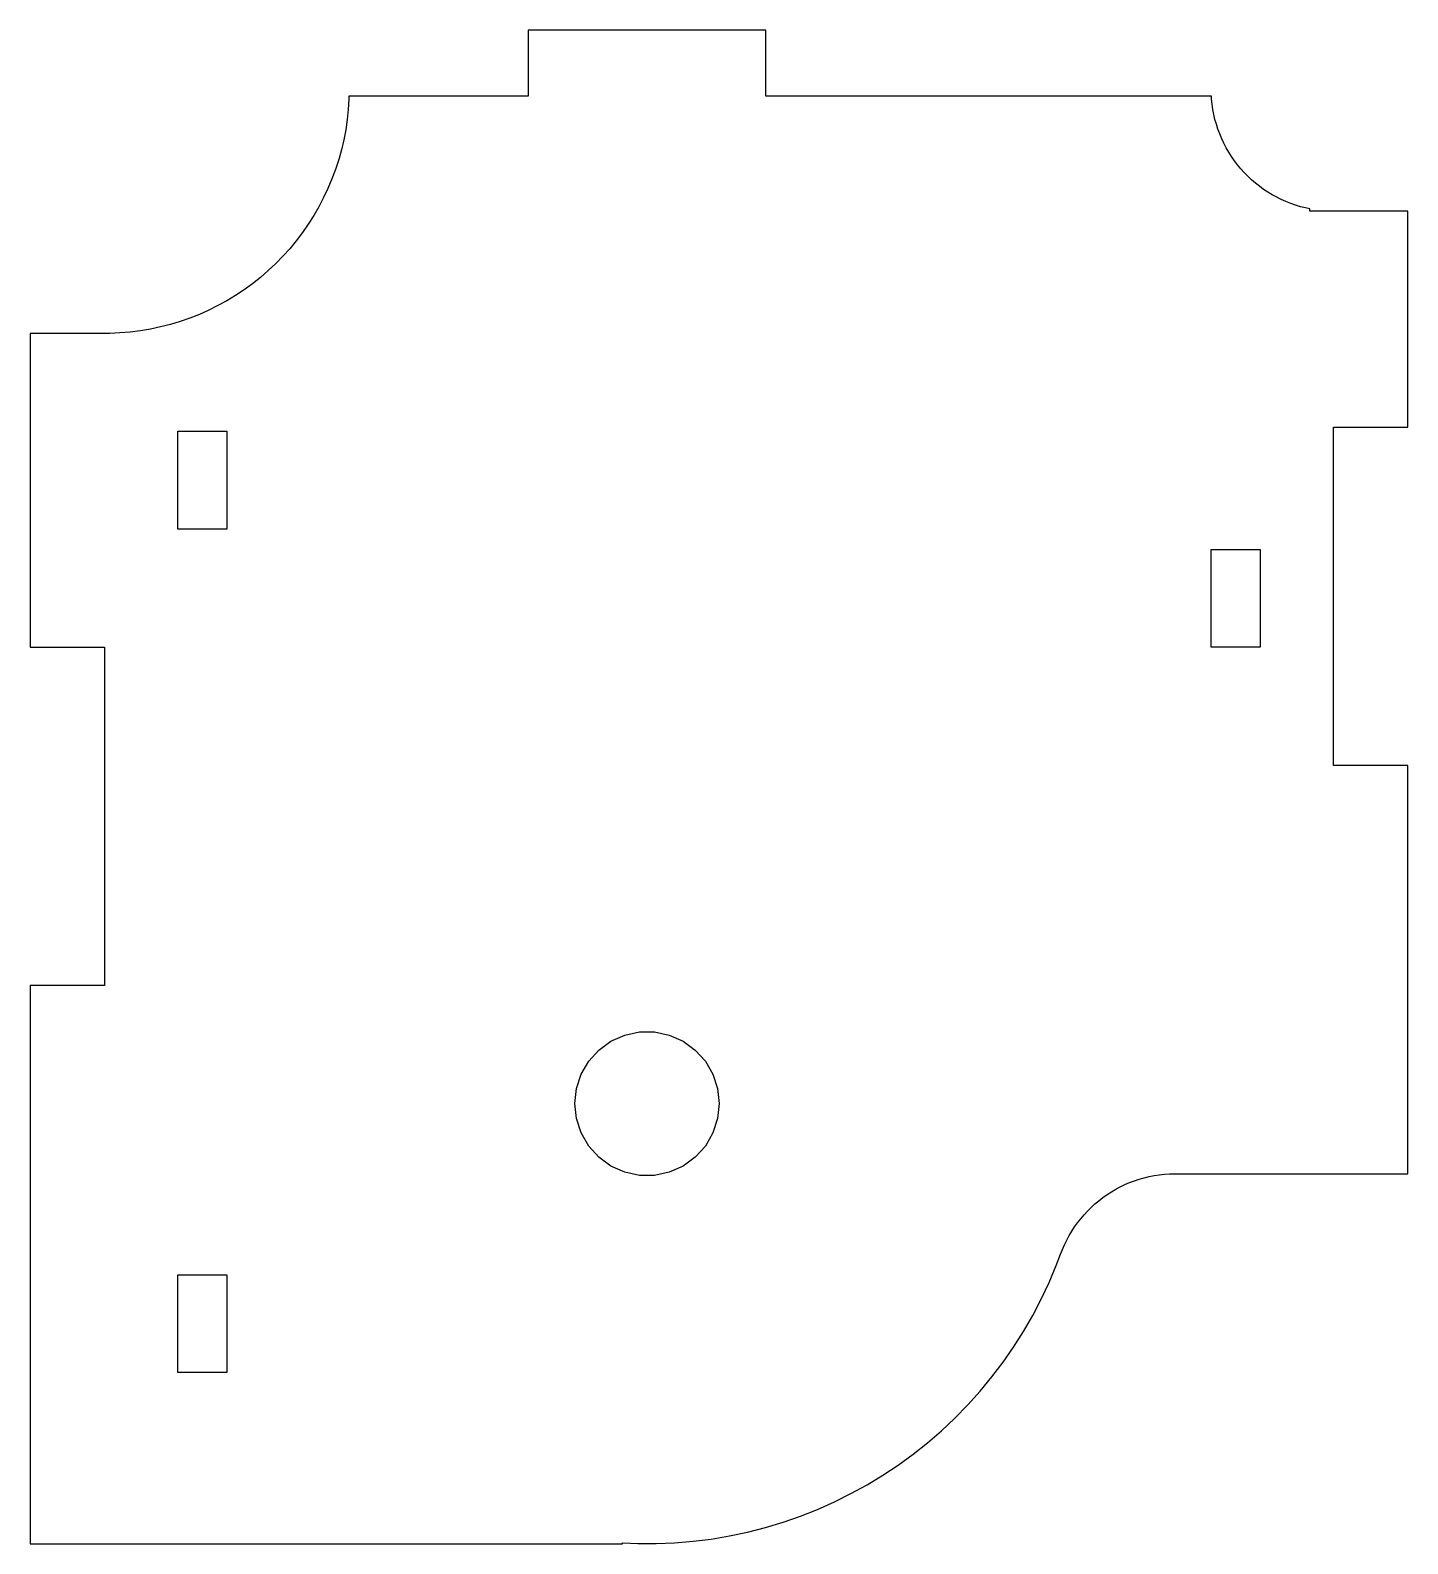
# Model space of a CAD drawing. Header units: metres. Extents: x -22.1 to 34.2, y -18 to 43.9.
import ezdxf

# ---------------------------------------------------------------- set-up
doc = ezdxf.new("R2010")
doc.units = ezdxf.units.M

msp = doc.modelspace()

# ---------------------------------------------------------------- linework, layer by layer
for p, q in [((7.98741, 43.9), (-1.73608, 43.9)), ((-1.73608, 43.9), (-1.73608, 41.2)), ((7.98741, 41.2), (7.98741, 43.9)), ((-9.06812, 41.0812), (-9.09442, 40.6632)), ((-9.06563, 41.2), (-9.06812, 41.0812)), ((-1.73608, 41.2), (-9.06563, 41.2)), ((26.2081, 41.2), (7.98741, 41.2)), ((26.2155, 41.0816), (26.2081, 41.2)), ((26.2374, 40.8733), (26.2155, 41.0816)), ((26.268, 40.6662), (26.2374, 40.8733)), ((-9.1382, 40.2467), (-9.19939, 39.8323)), ((-9.09442, 40.6632), (-9.1382, 40.2467)), ((26.3072, 40.4604), (26.268, 40.6662)), ((26.355, 40.2565), (26.3072, 40.4604)), ((26.4114, 40.0548), (26.355, 40.2565)), ((-9.19939, 39.8323), (-9.27788, 39.4209)), ((26.4761, 39.8557), (26.4114, 40.0548)), ((26.5491, 39.6594), (26.4761, 39.8557)), ((26.6302, 39.4663), (26.5491, 39.6594)), ((-9.37352, 39.0131), (-9.48616, 38.6097)), ((-9.27788, 39.4209), (-9.37352, 39.0131)), ((26.7194, 39.2768), (26.6302, 39.4663)), ((26.8164, 39.0912), (26.7194, 39.2768)), ((26.9211, 38.9099), (26.8164, 39.0912)), ((-9.48616, 38.6097), (-9.61559, 38.2113)), ((27.0334, 38.733), (26.9211, 38.9099)), ((27.1529, 38.5611), (27.0334, 38.733)), ((27.2795, 38.3943), (27.1529, 38.5611)), ((27.413, 38.2329), (27.2795, 38.3943)), ((-9.76158, 37.8187), (-9.92389, 37.4326)), ((-9.61559, 38.2113), (-9.76158, 37.8187)), ((27.5531, 38.0773), (27.413, 38.2329)), ((27.6996, 37.9276), (27.5531, 38.0773)), ((27.8523, 37.7843), (27.6996, 37.9276)), ((28.0108, 37.6474), (27.8523, 37.7843)), ((-9.92389, 37.4326), (-10.1022, 37.0536)), ((28.175, 37.5173), (28.0108, 37.6474)), ((28.3444, 37.3942), (28.175, 37.5173)), ((28.5188, 37.2784), (28.3444, 37.3942)), ((28.698, 37.1699), (28.5188, 37.2784)), ((28.8815, 37.069), (28.698, 37.1699)), ((-10.2963, 36.6824), (-10.5057, 36.3197)), ((-10.1022, 37.0536), (-10.2963, 36.6824)), ((29.0691, 36.9759), (28.8815, 37.069)), ((29.2604, 36.8907), (29.0691, 36.9759)), ((29.4551, 36.8136), (29.2604, 36.8907)), ((29.6529, 36.7447), (29.4551, 36.8136)), ((29.8534, 36.6842), (29.6529, 36.7447)), ((30.0562, 36.6321), (29.8534, 36.6842)), ((30.2399, 36.5931), (30.0562, 36.6321)), ((30.2399, 36.5), (30.2399, 36.5931)), ((-10.7301, 35.9661), (-10.9692, 35.6221)), ((-10.5057, 36.3197), (-10.7301, 35.9661)), ((34.2398, 36.5), (30.2399, 36.5)), ((34.2398, 27.6667), (34.2398, 36.5)), ((-11.2224, 35.2885), (-11.4894, 34.9658)), ((-10.9692, 35.6221), (-11.2224, 35.2885)), ((-11.4894, 34.9658), (-11.7697, 34.6545)), ((-12.368, 34.0685), (-12.6851, 33.7949)), ((-12.0627, 34.3553), (-12.368, 34.0685)), ((-11.7697, 34.6545), (-12.0627, 34.3553)), ((-13.0134, 33.5347), (-13.3522, 33.2885)), ((-12.6851, 33.7949), (-13.0134, 33.5347)), ((-14.0593, 32.8397), (-14.4264, 32.638)), ((-13.7011, 33.0567), (-14.0593, 32.8397)), ((-13.3522, 33.2885), (-13.7011, 33.0567)), ((-15.1842, 32.2814), (-15.5736, 32.1272)), ((-14.8016, 32.4517), (-15.1842, 32.2814)), ((-14.4264, 32.638), (-14.8016, 32.4517)), ((-17.5985, 31.6073), (-18.0141, 31.5548)), ((-17.1855, 31.6771), (-17.5985, 31.6073)), ((-16.7758, 31.7642), (-17.1855, 31.6771)), ((-16.3701, 31.8684), (-16.7758, 31.7642)), ((-15.9692, 31.9894), (-16.3701, 31.8684)), ((-15.5736, 32.1272), (-15.9692, 31.9894)), ((-19.0593, 31.5), (-22.1012, 31.5)), ((-22.1012, 31.5), (-22.1012, 18.6667)), ((-18.8499, 31.5022), (-19.0593, 31.5022)), ((-19.0593, 31.5022), (-19.0593, 31.5)), ((-18.4314, 31.5197), (-18.8499, 31.5022)), ((-18.0141, 31.5548), (-18.4314, 31.5197)), ((-16.0594, 23.5), (-16.0594, 27.5)), ((-16.0594, 27.5), (-14.0594, 27.5)), ((-14.0594, 27.5), (-14.0594, 23.5)), ((31.198, 13.8333), (31.198, 27.6667)), ((31.198, 27.6667), (34.2398, 27.6667)), ((-14.0594, 23.5), (-16.0594, 23.5)), ((26.198, 18.6667), (26.198, 22.6667)), ((26.198, 22.6667), (28.198, 22.6667)), ((28.198, 22.6667), (28.198, 18.6667)), ((-22.1012, 18.6667), (-19.0594, 18.6667)), ((-19.0594, 18.6667), (-19.0594, 4.83333)), ((28.198, 18.6667), (26.198, 18.6667)), ((34.2398, 13.8333), (31.198, 13.8333)), ((34.2398, -2.86674), (34.2398, 13.8333)), ((-19.0594, 4.83333), (-22.1012, 4.83333)), ((-22.1012, 4.83333), (-22.1012, -18)), ((1.15172, 2.19228), (1.65067, 2.55476)), ((1.65067, 2.55476), (2.21407, 2.8056)), ((2.21407, 2.8056), (2.81731, 2.93384)), ((2.81731, 2.93384), (3.43402, 2.93384)), ((3.43402, 2.93384), (4.03726, 2.8056)), ((4.03726, 2.8056), (4.60066, 2.55476)), ((4.60066, 2.55476), (5.09959, 2.19228)), ((0.739059, 1.73396), (1.15172, 2.19228)), ((5.09959, 2.19228), (5.51225, 1.73396)), ((0.430695, 1.19986), (0.739059, 1.73396)), ((5.51225, 1.73396), (5.82062, 1.19986)), ((0.240128, 0.613327), (0.430695, 1.19986)), ((5.82062, 1.19986), (6.0112, 0.613327)), ((0.175659, 0), (0.240128, 0.613327)), ((0.240128, -0.613327), (0.175659, 0)), ((6.0112, 0.613327), (6.07565, 0)), ((6.07565, 0), (6.0112, -0.613327)), ((0.430695, -1.19986), (0.240128, -0.613327)), ((6.0112, -0.613327), (5.82062, -1.19986)), ((0.739059, -1.73396), (0.430695, -1.19986)), ((5.82062, -1.19986), (5.51225, -1.73396)), ((1.15172, -2.19228), (0.739059, -1.73396)), ((5.51225, -1.73396), (5.09959, -2.19228)), ((1.65067, -2.55476), (1.15172, -2.19228)), ((5.09959, -2.19228), (4.60066, -2.55476)), ((2.21407, -2.8056), (1.65067, -2.55476)), ((2.81731, -2.93384), (2.21407, -2.8056)), ((3.43402, -2.93384), (2.81731, -2.93384)), ((4.03726, -2.8056), (3.43402, -2.93384)), ((4.60066, -2.55476), (4.03726, -2.8056)), ((23.0613, -3.15617), (23.26, -3.09007)), ((23.26, -3.09007), (23.4614, -3.03235)), ((23.4614, -3.03235), (23.6649, -2.98311)), ((23.6649, -2.98311), (23.8703, -2.94241)), ((23.8703, -2.94241), (24.0773, -2.91039)), ((24.0773, -2.91039), (24.2854, -2.88704)), ((24.2854, -2.88704), (24.4943, -2.87242)), ((24.4943, -2.87242), (24.7037, -2.86659)), ((24.7037, -2.86659), (34.2398, -2.86674)), ((21.9426, -3.72128), (22.1187, -3.60783)), ((22.1187, -3.60783), (22.2993, -3.50186)), ((22.2993, -3.50186), (22.4842, -3.40353)), ((22.4842, -3.40353), (22.6731, -3.31305)), ((22.6731, -3.31305), (22.8656, -3.23055)), ((22.8656, -3.23055), (23.0613, -3.15617)), ((21.1419, -4.39317), (21.2905, -4.24561)), ((21.2905, -4.24561), (21.4451, -4.10439)), ((21.4451, -4.10439), (21.6056, -3.96977)), ((21.6056, -3.96977), (21.7715, -3.842)), ((21.7715, -3.842), (21.9426, -3.72128)), ((20.613, -5.04163), (20.7349, -4.87135)), ((20.7349, -4.87135), (20.8639, -4.70631)), ((20.8639, -4.70631), (20.9996, -4.54683)), ((20.9996, -4.54683), (21.1419, -4.39317)), ((20.2915, -5.58096), (20.3911, -5.39676)), ((20.3911, -5.39676), (20.4984, -5.21687)), ((20.4984, -5.21687), (20.613, -5.04163)), ((19.8616, -6.62624), (20.0364, -6.15636)), ((20.0364, -6.15636), (20.0401, -6.15636)), ((20.0401, -6.15636), (20.1159, -5.96112)), ((20.1159, -5.96112), (20.1997, -5.76921)), ((20.1997, -5.76921), (20.2915, -5.58096)), ((19.5695, -7.32126), (19.8616, -6.62624)), ((-16.0593, -11), (-16.0593, -7)), ((-16.0593, -7), (-14.0593, -7)), ((-14.0593, -7), (-14.0593, -11)), ((19.2485, -8.00342), (19.5695, -7.32126)), ((18.8992, -8.67155), (19.2485, -8.00342)), ((18.5222, -9.32448), (18.8992, -8.67155)), ((18.1182, -9.96104), (18.5222, -9.32448)), ((17.688, -10.5801), (18.1182, -9.96104)), ((-14.0593, -11), (-16.0593, -11)), ((17.2321, -11.1806), (17.688, -10.5801)), ((16.7516, -11.7616), (17.2321, -11.1806)), ((15.7196, -12.8605), (16.2471, -12.3218)), ((16.2471, -12.3218), (16.7516, -11.7616)), ((15.17, -13.3766), (15.7196, -12.8605)), ((14.5993, -13.8692), (15.17, -13.3766)), ((14.0084, -14.3375), (14.5993, -13.8692)), ((12.7705, -15.1979), (13.3985, -14.7807)), ((13.3985, -14.7807), (14.0084, -14.3375)), ((12.1257, -15.5885), (12.7705, -15.1979)), ((10.7897, -16.2869), (11.465, -15.9517)), ((11.465, -15.9517), (12.1257, -15.5885)), ((9.39996, -16.8711), (10.1009, -16.5935)), ((10.1009, -16.5935), (10.7897, -16.2869)), ((7.96622, -17.3369), (8.68797, -17.119)), ((8.68797, -17.119), (9.39996, -16.8711)), ((4.25589, -17.9645), (5.00717, -17.9014)), ((5.00717, -17.9014), (5.75516, -17.8069)), ((5.75516, -17.8069), (6.49852, -17.6812)), ((6.49852, -17.6812), (7.23598, -17.5244)), ((7.23598, -17.5244), (7.96622, -17.3369)), ((-22.1012, -18), (2.12564, -18)), ((2.12564, -17.9699), (2.7487, -17.996)), ((2.12564, -18), (2.12564, -17.9699)), ((2.7487, -17.996), (3.50262, -17.996)), ((3.50262, -17.996), (4.25589, -17.9645))]:
    msp.add_line(p, q)

doc.saveas('drawing.dxf')
